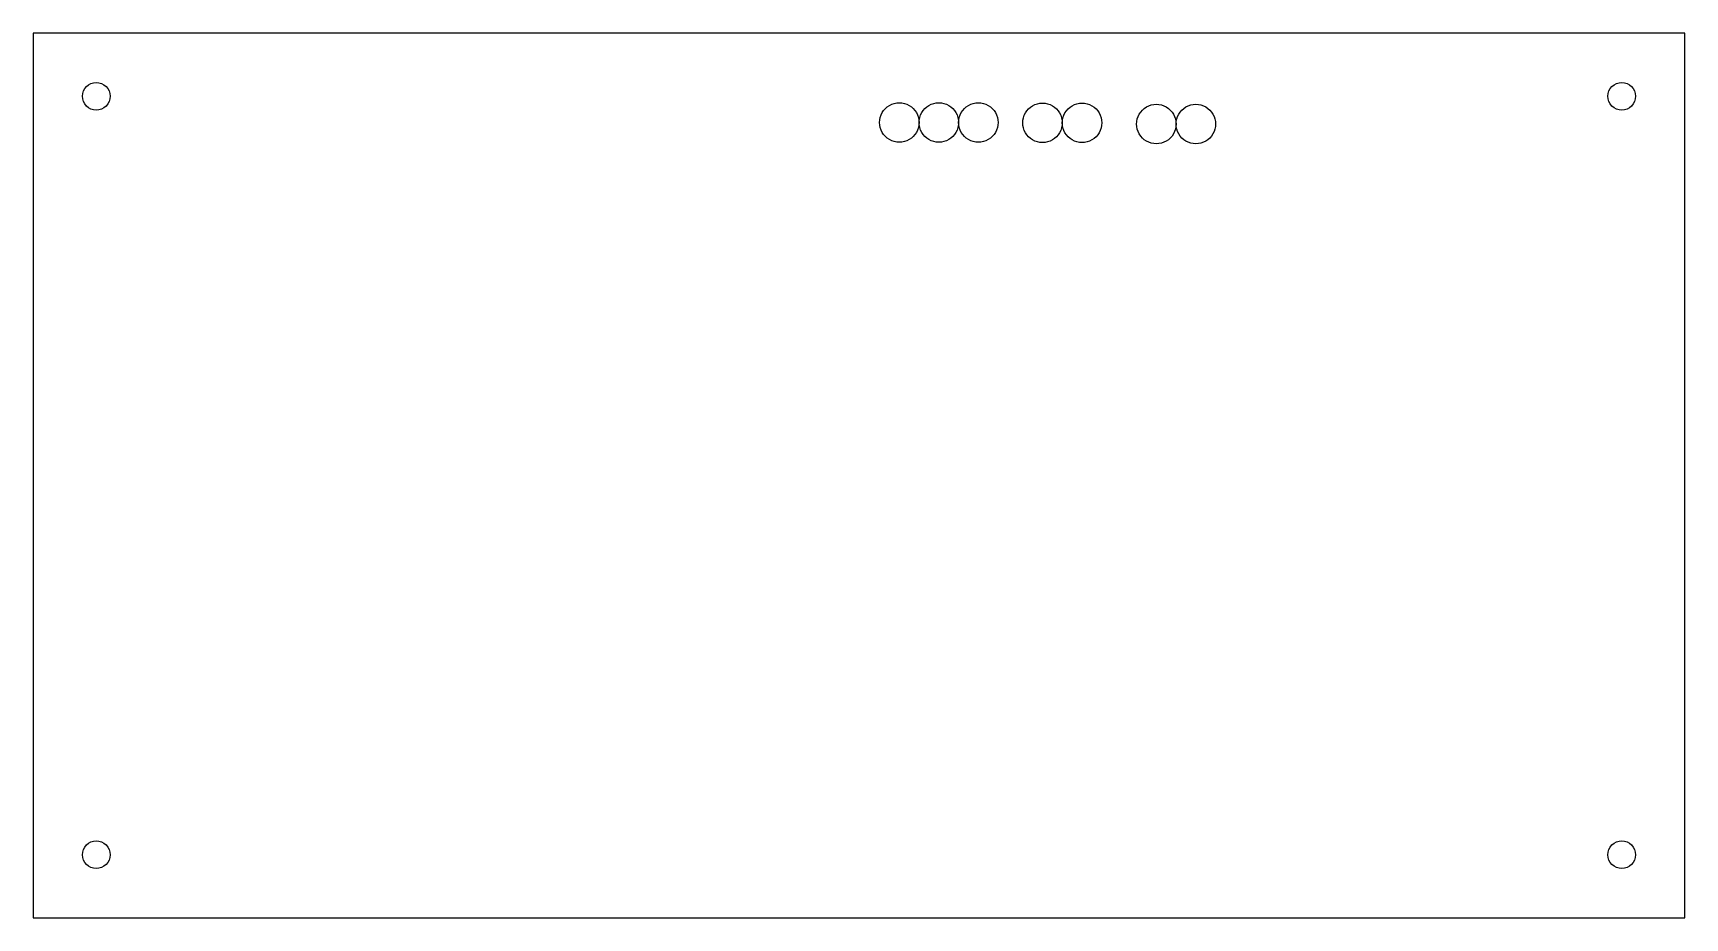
# Model space of a CAD drawing. Header units: metres. Extents: x -14 to 194, y -121 to -9.
import ezdxf

# ---------------------------------------------------------------- set-up
doc = ezdxf.new("R2010")
doc.units = ezdxf.units.M

msp = doc.modelspace()

# ---------------------------------------------------------------- linework, layer by layer
for p, q in [((194.5, -9), (-14.5, -9)), ((-14.5, -9), (-14.5, -121)), ((194.5, -121), (194.5, -9)), ((-8.25, -17), (-8.21637, -16.6586)), ((-8.21637, -16.6586), (-8.11678, -16.3303)), ((-8.11678, -16.3303), (-7.95506, -16.0277)), ((-7.95506, -16.0277), (-7.73743, -15.7626)), ((-7.73743, -15.7626), (-7.47224, -15.5449)), ((-7.47224, -15.5449), (-7.16969, -15.3832)), ((-7.16969, -15.3832), (-6.8414, -15.2836)), ((-6.8414, -15.2836), (-6.5, -15.25)), ((-6.5, -15.25), (-6.15858, -15.2836)), ((-6.15858, -15.2836), (-5.83029, -15.3832)), ((-5.83029, -15.3832), (-5.52774, -15.5449)), ((-5.52774, -15.5449), (-5.26256, -15.7626)), ((-5.26256, -15.7626), (-5.04492, -16.0277)), ((-5.04492, -16.0277), (-4.88321, -16.3303)), ((-4.88321, -16.3303), (-4.78362, -16.6586)), ((-4.78362, -16.6586), (-4.75, -17)), ((184.75, -17), (184.784, -16.6586)), ((184.784, -16.6586), (184.883, -16.3303)), ((184.883, -16.3303), (185.045, -16.0277)), ((185.045, -16.0277), (185.263, -15.7626)), ((185.263, -15.7626), (185.528, -15.5449)), ((185.528, -15.5449), (185.83, -15.3832)), ((185.83, -15.3832), (186.159, -15.2836)), ((186.159, -15.2836), (186.5, -15.25)), ((186.5, -15.25), (186.841, -15.2836)), ((186.841, -15.2836), (187.17, -15.3832)), ((187.17, -15.3832), (187.472, -15.5449)), ((187.472, -15.5449), (187.737, -15.7626)), ((187.737, -15.7626), (187.955, -16.0277)), ((187.955, -16.0277), (188.117, -16.3303)), ((188.117, -16.3303), (188.216, -16.6586)), ((188.216, -16.6586), (188.25, -17)), ((-8.21637, -17.3414), (-8.25, -17)), ((-8.11678, -17.6697), (-8.21637, -17.3414)), ((-7.95506, -17.9722), (-8.11678, -17.6697)), ((-7.73743, -18.2374), (-7.95506, -17.9722)), ((-7.47224, -18.4551), (-7.73743, -18.2374)), ((-7.16969, -18.6168), (-7.47224, -18.4551)), ((-6.8414, -18.7164), (-7.16969, -18.6168)), ((-6.5, -18.75), (-6.8414, -18.7164)), ((-6.15858, -18.7164), (-6.5, -18.75)), ((-5.83029, -18.6168), (-6.15858, -18.7164)), ((-5.52774, -18.4551), (-5.83029, -18.6168)), ((-5.26256, -18.2374), (-5.52774, -18.4551)), ((-5.04492, -17.9722), (-5.26256, -18.2374)), ((-4.88321, -17.6697), (-5.04492, -17.9722)), ((-4.78362, -17.3414), (-4.88321, -17.6697)), ((-4.75, -17), (-4.78362, -17.3414)), ((92.9349, -19.07), (93.1166, -18.7981)), ((93.1166, -18.7981), (93.3322, -18.5522)), ((93.3322, -18.5522), (93.5781, -18.3366)), ((93.5781, -18.3366), (93.85, -18.1549)), ((93.85, -18.1549), (94.1433, -18.0103)), ((94.1433, -18.0103), (94.4529, -17.9052)), ((94.4529, -17.9052), (94.7737, -17.8414)), ((94.7737, -17.8414), (95.1, -17.82)), ((95.1, -17.82), (95.4263, -17.8414)), ((95.4263, -17.8414), (95.747, -17.9052)), ((95.747, -17.9052), (96.0567, -18.0103)), ((96.0567, -18.0103), (96.35, -18.1549)), ((96.35, -18.1549), (96.6219, -18.3366)), ((96.6219, -18.3366), (96.8678, -18.5522)), ((96.8678, -18.5522), (97.0834, -18.7981)), ((97.0834, -18.7981), (97.2651, -19.07)), ((97.9349, -19.07), (98.1166, -18.7981)), ((98.1166, -18.7981), (98.3322, -18.5522)), ((98.3322, -18.5522), (98.5781, -18.3366)), ((98.5781, -18.3366), (98.85, -18.1549)), ((98.85, -18.1549), (99.1433, -18.0103)), ((99.1433, -18.0103), (99.4529, -17.9052)), ((99.4529, -17.9052), (99.7737, -17.8414)), ((99.7737, -17.8414), (100.1, -17.82)), ((100.1, -17.82), (100.426, -17.8414)), ((100.426, -17.8414), (100.747, -17.9052)), ((100.747, -17.9052), (101.057, -18.0103)), ((101.057, -18.0103), (101.35, -18.1549)), ((101.35, -18.1549), (101.622, -18.3366)), ((101.622, -18.3366), (101.868, -18.5522)), ((101.868, -18.5522), (102.083, -18.7981)), ((102.083, -18.7981), (102.265, -19.07)), ((102.935, -19.07), (103.117, -18.7981)), ((103.117, -18.7981), (103.332, -18.5522)), ((103.332, -18.5522), (103.578, -18.3366)), ((103.578, -18.3366), (103.85, -18.1549)), ((103.85, -18.1549), (104.143, -18.0103)), ((104.143, -18.0103), (104.453, -17.9052)), ((104.453, -17.9052), (104.774, -17.8414)), ((104.774, -17.8414), (105.1, -17.82)), ((105.1, -17.82), (105.426, -17.8414)), ((105.426, -17.8414), (105.747, -17.9052)), ((105.747, -17.9052), (106.057, -18.0103)), ((106.057, -18.0103), (106.35, -18.1549)), ((106.35, -18.1549), (106.622, -18.3366)), ((106.622, -18.3366), (106.868, -18.5522)), ((106.868, -18.5522), (107.083, -18.7981)), ((107.083, -18.7981), (107.265, -19.07)), ((111.237, -18.8481), (111.452, -18.6022)), ((111.452, -18.6022), (111.698, -18.3866)), ((111.698, -18.3866), (111.97, -18.2049)), ((111.97, -18.2049), (112.263, -18.0603)), ((112.263, -18.0603), (112.573, -17.9552)), ((112.573, -17.9552), (112.894, -17.8914)), ((112.894, -17.8914), (113.22, -17.87)), ((113.22, -17.87), (113.546, -17.8914)), ((113.546, -17.8914), (113.867, -17.9552)), ((113.867, -17.9552), (114.177, -18.0603)), ((114.177, -18.0603), (114.47, -18.2049)), ((114.47, -18.2049), (114.742, -18.3866)), ((114.742, -18.3866), (114.988, -18.6022)), ((114.988, -18.6022), (115.203, -18.8481)), ((116.237, -18.8481), (116.452, -18.6022)), ((116.452, -18.6022), (116.698, -18.3866)), ((116.698, -18.3866), (116.97, -18.2049)), ((116.97, -18.2049), (117.263, -18.0603)), ((117.263, -18.0603), (117.573, -17.9552)), ((117.573, -17.9552), (117.894, -17.8914)), ((117.894, -17.8914), (118.22, -17.87)), ((118.22, -17.87), (118.546, -17.8914)), ((118.546, -17.8914), (118.867, -17.9552)), ((118.867, -17.9552), (119.177, -18.0603)), ((119.177, -18.0603), (119.47, -18.2049)), ((119.47, -18.2049), (119.742, -18.3866)), ((119.742, -18.3866), (119.988, -18.6022)), ((119.988, -18.6022), (120.203, -18.8481)), ((125.637, -18.9981), (125.852, -18.7522)), ((125.852, -18.7522), (126.098, -18.5366)), ((126.098, -18.5366), (126.37, -18.3549)), ((126.37, -18.3549), (126.663, -18.2103)), ((126.663, -18.2103), (126.973, -18.1052)), ((126.973, -18.1052), (127.294, -18.0414)), ((127.294, -18.0414), (127.62, -18.02)), ((127.62, -18.02), (127.946, -18.0414)), ((127.946, -18.0414), (128.267, -18.1052)), ((128.267, -18.1052), (128.577, -18.2103)), ((128.577, -18.2103), (128.87, -18.3549)), ((128.87, -18.3549), (129.142, -18.5366)), ((129.142, -18.5366), (129.388, -18.7522)), ((129.388, -18.7522), (129.603, -18.9981)), ((130.637, -18.9981), (130.852, -18.7522)), ((130.852, -18.7522), (131.098, -18.5366)), ((131.098, -18.5366), (131.37, -18.3549)), ((131.37, -18.3549), (131.663, -18.2103)), ((131.663, -18.2103), (131.973, -18.1052)), ((131.973, -18.1052), (132.294, -18.0414)), ((132.294, -18.0414), (132.62, -18.02)), ((132.62, -18.02), (132.946, -18.0414)), ((132.946, -18.0414), (133.267, -18.1052)), ((133.267, -18.1052), (133.577, -18.2103)), ((133.577, -18.2103), (133.87, -18.3549)), ((133.87, -18.3549), (134.142, -18.5366)), ((134.142, -18.5366), (134.388, -18.7522)), ((134.388, -18.7522), (134.603, -18.9981)), ((184.784, -17.3414), (184.75, -17)), ((184.883, -17.6697), (184.784, -17.3414)), ((185.045, -17.9722), (184.883, -17.6697)), ((185.263, -18.2374), (185.045, -17.9722)), ((185.528, -18.4551), (185.263, -18.2374)), ((185.83, -18.6168), (185.528, -18.4551)), ((186.159, -18.7164), (185.83, -18.6168)), ((186.5, -18.75), (186.159, -18.7164)), ((186.841, -18.7164), (186.5, -18.75)), ((187.17, -18.6168), (186.841, -18.7164)), ((187.472, -18.4551), (187.17, -18.6168)), ((187.737, -18.2374), (187.472, -18.4551)), ((187.955, -17.9722), (187.737, -18.2374)), ((188.117, -17.6697), (187.955, -17.9722)), ((188.216, -17.3414), (188.117, -17.6697)), ((188.25, -17), (188.216, -17.3414)), ((92.6, -20.32), (92.6214, -19.9937)), ((92.6214, -20.6463), (92.6, -20.32)), ((92.6214, -19.9937), (92.6852, -19.6729)), ((92.6852, -20.967), (92.6214, -20.6463)), ((92.6852, -19.6729), (92.7903, -19.3633)), ((92.7903, -19.3633), (92.9349, -19.07)), ((97.2651, -19.07), (97.4097, -19.3633)), ((97.4097, -19.3633), (97.5148, -19.6729)), ((97.5148, -19.6729), (97.5786, -19.9937)), ((97.5786, -20.6463), (97.5148, -20.967)), ((97.5786, -19.9937), (97.6, -20.32)), ((97.6, -20.32), (97.5786, -20.6463)), ((97.6, -20.32), (97.6214, -19.9937)), ((97.6214, -20.6463), (97.6, -20.32)), ((97.6214, -19.9937), (97.6852, -19.6729)), ((97.6852, -20.967), (97.6214, -20.6463)), ((97.6852, -19.6729), (97.7903, -19.3633)), ((97.7903, -19.3633), (97.9349, -19.07)), ((102.265, -19.07), (102.41, -19.3633)), ((102.41, -19.3633), (102.515, -19.6729)), ((102.515, -19.6729), (102.579, -19.9937)), ((102.579, -20.6463), (102.515, -20.967)), ((102.579, -19.9937), (102.6, -20.32)), ((102.6, -20.32), (102.579, -20.6463)), ((102.6, -20.32), (102.621, -19.9937)), ((102.621, -20.6463), (102.6, -20.32)), ((102.621, -19.9937), (102.685, -19.6729)), ((102.685, -20.967), (102.621, -20.6463)), ((102.685, -19.6729), (102.79, -19.3633)), ((102.79, -19.3633), (102.935, -19.07)), ((107.265, -19.07), (107.41, -19.3633)), ((107.41, -19.3633), (107.515, -19.6729)), ((107.515, -19.6729), (107.579, -19.9937)), ((107.579, -20.6463), (107.515, -20.967)), ((107.579, -19.9937), (107.6, -20.32)), ((107.6, -20.32), (107.579, -20.6463)), ((110.72, -20.37), (110.741, -20.0437)), ((110.741, -20.6963), (110.72, -20.37)), ((110.741, -20.0437), (110.805, -19.7229)), ((110.805, -21.017), (110.741, -20.6963)), ((110.805, -19.7229), (110.91, -19.4133)), ((110.91, -19.4133), (111.055, -19.12)), ((111.055, -19.12), (111.237, -18.8481)), ((115.203, -18.8481), (115.385, -19.12)), ((115.385, -19.12), (115.53, -19.4133)), ((115.53, -19.4133), (115.635, -19.7229)), ((115.635, -19.7229), (115.699, -20.0437)), ((115.699, -20.6963), (115.635, -21.017)), ((115.699, -20.0437), (115.72, -20.37)), ((115.72, -20.37), (115.699, -20.6963)), ((115.72, -20.37), (115.741, -20.0437)), ((115.741, -20.6963), (115.72, -20.37)), ((115.741, -20.0437), (115.805, -19.7229)), ((115.805, -21.017), (115.741, -20.6963)), ((115.805, -19.7229), (115.91, -19.4133)), ((115.91, -19.4133), (116.055, -19.12)), ((116.055, -19.12), (116.237, -18.8481)), ((120.203, -18.8481), (120.385, -19.12)), ((120.385, -19.12), (120.53, -19.4133)), ((120.53, -19.4133), (120.635, -19.7229)), ((120.635, -19.7229), (120.699, -20.0437)), ((120.699, -20.6963), (120.635, -21.017)), ((120.699, -20.0437), (120.72, -20.37)), ((120.72, -20.37), (120.699, -20.6963)), ((125.12, -20.52), (125.141, -20.1937)), ((125.141, -20.8463), (125.12, -20.52)), ((125.141, -20.1937), (125.205, -19.8729)), ((125.205, -21.167), (125.141, -20.8463)), ((125.205, -19.8729), (125.31, -19.5633)), ((125.31, -19.5633), (125.455, -19.27)), ((125.455, -19.27), (125.637, -18.9981)), ((129.603, -18.9981), (129.785, -19.27)), ((129.785, -19.27), (129.93, -19.5633)), ((129.93, -19.5633), (130.035, -19.8729)), ((130.035, -19.8729), (130.099, -20.1937)), ((130.099, -20.8463), (130.035, -21.167)), ((130.099, -20.1937), (130.12, -20.52)), ((130.12, -20.52), (130.099, -20.8463)), ((130.12, -20.52), (130.141, -20.1937)), ((130.141, -20.8463), (130.12, -20.52)), ((130.141, -20.1937), (130.205, -19.8729)), ((130.205, -21.167), (130.141, -20.8463)), ((130.205, -19.8729), (130.31, -19.5633)), ((130.31, -19.5633), (130.455, -19.27)), ((130.455, -19.27), (130.637, -18.9981)), ((134.603, -18.9981), (134.785, -19.27)), ((134.785, -19.27), (134.93, -19.5633)), ((134.93, -19.5633), (135.035, -19.8729)), ((135.035, -19.8729), (135.099, -20.1937)), ((135.099, -20.8463), (135.035, -21.167)), ((135.099, -20.1937), (135.12, -20.52)), ((135.12, -20.52), (135.099, -20.8463)), ((92.7903, -21.2767), (92.6852, -20.967)), ((92.9349, -21.57), (92.7903, -21.2767)), ((93.1166, -21.8419), (92.9349, -21.57)), ((93.3322, -22.0878), (93.1166, -21.8419)), ((93.5781, -22.3034), (93.3322, -22.0878)), ((93.85, -22.4851), (93.5781, -22.3034)), ((94.1433, -22.6297), (93.85, -22.4851)), ((94.4529, -22.7348), (94.1433, -22.6297)), ((94.7737, -22.7986), (94.4529, -22.7348)), ((95.1, -22.82), (94.7737, -22.7986)), ((95.4263, -22.7986), (95.1, -22.82)), ((95.747, -22.7348), (95.4263, -22.7986)), ((96.0567, -22.6297), (95.747, -22.7348)), ((96.35, -22.4851), (96.0567, -22.6297)), ((96.6219, -22.3034), (96.35, -22.4851)), ((96.8678, -22.0878), (96.6219, -22.3034)), ((97.0834, -21.8419), (96.8678, -22.0878)), ((97.2651, -21.57), (97.0834, -21.8419)), ((97.4097, -21.2767), (97.2651, -21.57)), ((97.5148, -20.967), (97.4097, -21.2767)), ((97.7903, -21.2767), (97.6852, -20.967)), ((97.9349, -21.57), (97.7903, -21.2767)), ((98.1166, -21.8419), (97.9349, -21.57)), ((98.3322, -22.0878), (98.1166, -21.8419)), ((98.5781, -22.3034), (98.3322, -22.0878)), ((98.85, -22.4851), (98.5781, -22.3034)), ((99.1433, -22.6297), (98.85, -22.4851)), ((99.4529, -22.7348), (99.1433, -22.6297)), ((99.7737, -22.7986), (99.4529, -22.7348)), ((100.1, -22.82), (99.7737, -22.7986)), ((100.426, -22.7986), (100.1, -22.82)), ((100.747, -22.7348), (100.426, -22.7986)), ((101.057, -22.6297), (100.747, -22.7348)), ((101.35, -22.4851), (101.057, -22.6297)), ((101.622, -22.3034), (101.35, -22.4851)), ((101.868, -22.0878), (101.622, -22.3034)), ((102.083, -21.8419), (101.868, -22.0878)), ((102.265, -21.57), (102.083, -21.8419)), ((102.41, -21.2767), (102.265, -21.57)), ((102.515, -20.967), (102.41, -21.2767)), ((102.79, -21.2767), (102.685, -20.967)), ((102.935, -21.57), (102.79, -21.2767)), ((103.117, -21.8419), (102.935, -21.57)), ((103.332, -22.0878), (103.117, -21.8419)), ((103.578, -22.3034), (103.332, -22.0878)), ((103.85, -22.4851), (103.578, -22.3034)), ((104.143, -22.6297), (103.85, -22.4851)), ((104.453, -22.7348), (104.143, -22.6297)), ((104.774, -22.7986), (104.453, -22.7348)), ((105.1, -22.82), (104.774, -22.7986)), ((105.426, -22.7986), (105.1, -22.82)), ((105.747, -22.7348), (105.426, -22.7986)), ((106.057, -22.6297), (105.747, -22.7348)), ((106.35, -22.4851), (106.057, -22.6297)), ((106.622, -22.3034), (106.35, -22.4851)), ((106.868, -22.0878), (106.622, -22.3034)), ((107.083, -21.8419), (106.868, -22.0878)), ((107.265, -21.57), (107.083, -21.8419)), ((107.41, -21.2767), (107.265, -21.57)), ((107.515, -20.967), (107.41, -21.2767)), ((110.91, -21.3267), (110.805, -21.017)), ((111.055, -21.62), (110.91, -21.3267)), ((111.237, -21.8919), (111.055, -21.62)), ((111.452, -22.1378), (111.237, -21.8919)), ((111.698, -22.3534), (111.452, -22.1378)), ((111.97, -22.535), (111.698, -22.3534)), ((112.263, -22.6797), (111.97, -22.535)), ((112.573, -22.7848), (112.263, -22.6797)), ((112.894, -22.8486), (112.573, -22.7848)), ((113.22, -22.87), (112.894, -22.8486)), ((113.546, -22.8486), (113.22, -22.87)), ((113.867, -22.7848), (113.546, -22.8486)), ((114.177, -22.6797), (113.867, -22.7848)), ((114.47, -22.535), (114.177, -22.6797)), ((114.742, -22.3534), (114.47, -22.535)), ((114.988, -22.1378), (114.742, -22.3534)), ((115.203, -21.8919), (114.988, -22.1378)), ((115.385, -21.62), (115.203, -21.8919)), ((115.53, -21.3267), (115.385, -21.62)), ((115.635, -21.017), (115.53, -21.3267)), ((115.91, -21.3267), (115.805, -21.017)), ((116.055, -21.62), (115.91, -21.3267)), ((116.237, -21.8919), (116.055, -21.62)), ((116.452, -22.1378), (116.237, -21.8919)), ((116.698, -22.3534), (116.452, -22.1378)), ((116.97, -22.535), (116.698, -22.3534)), ((117.263, -22.6797), (116.97, -22.535)), ((117.573, -22.7848), (117.263, -22.6797)), ((117.894, -22.8486), (117.573, -22.7848)), ((118.22, -22.87), (117.894, -22.8486)), ((118.546, -22.8486), (118.22, -22.87)), ((118.867, -22.7848), (118.546, -22.8486)), ((119.177, -22.6797), (118.867, -22.7848)), ((119.47, -22.535), (119.177, -22.6797)), ((119.742, -22.3534), (119.47, -22.535)), ((119.988, -22.1378), (119.742, -22.3534)), ((120.203, -21.8919), (119.988, -22.1378)), ((120.385, -21.62), (120.203, -21.8919)), ((120.53, -21.3267), (120.385, -21.62)), ((120.635, -21.017), (120.53, -21.3267)), ((125.31, -21.4767), (125.205, -21.167)), ((125.455, -21.77), (125.31, -21.4767)), ((125.637, -22.0419), (125.455, -21.77)), ((125.852, -22.2878), (125.637, -22.0419)), ((126.098, -22.5034), (125.852, -22.2878)), ((126.37, -22.6851), (126.098, -22.5034)), ((126.663, -22.8297), (126.37, -22.6851)), ((126.973, -22.9348), (126.663, -22.8297)), ((127.294, -22.9986), (126.973, -22.9348)), ((128.267, -22.9348), (127.946, -22.9986)), ((128.577, -22.8297), (128.267, -22.9348)), ((128.87, -22.6851), (128.577, -22.8297)), ((129.142, -22.5034), (128.87, -22.6851)), ((129.388, -22.2878), (129.142, -22.5034)), ((129.603, -22.0419), (129.388, -22.2878)), ((129.785, -21.77), (129.603, -22.0419)), ((129.93, -21.4767), (129.785, -21.77)), ((130.035, -21.167), (129.93, -21.4767)), ((130.31, -21.4767), (130.205, -21.167)), ((130.455, -21.77), (130.31, -21.4767)), ((130.637, -22.0419), (130.455, -21.77)), ((130.852, -22.2878), (130.637, -22.0419)), ((131.098, -22.5034), (130.852, -22.2878)), ((131.37, -22.6851), (131.098, -22.5034)), ((131.663, -22.8297), (131.37, -22.6851)), ((131.973, -22.9348), (131.663, -22.8297)), ((132.294, -22.9986), (131.973, -22.9348)), ((133.267, -22.9348), (132.946, -22.9986)), ((133.577, -22.8297), (133.267, -22.9348)), ((133.87, -22.6851), (133.577, -22.8297)), ((134.142, -22.5034), (133.87, -22.6851)), ((134.388, -22.2878), (134.142, -22.5034)), ((134.603, -22.0419), (134.388, -22.2878)), ((134.785, -21.77), (134.603, -22.0419)), ((134.93, -21.4767), (134.785, -21.77)), ((135.035, -21.167), (134.93, -21.4767)), ((127.62, -23.02), (127.294, -22.9986)), ((127.946, -22.9986), (127.62, -23.02)), ((132.62, -23.02), (132.294, -22.9986)), ((132.946, -22.9986), (132.62, -23.02)), ((-8.25, -113), (-8.21637, -112.659)), ((-8.21637, -112.659), (-8.11678, -112.33)), ((-8.11678, -112.33), (-7.95506, -112.028)), ((-7.95506, -112.028), (-7.73743, -111.763)), ((-7.73743, -111.763), (-7.47224, -111.545)), ((-7.47224, -111.545), (-7.16969, -111.383)), ((-7.16969, -111.383), (-6.8414, -111.284)), ((-6.8414, -111.284), (-6.5, -111.25)), ((-6.5, -111.25), (-6.15858, -111.284)), ((-6.15858, -111.284), (-5.83029, -111.383)), ((-5.83029, -111.383), (-5.52774, -111.545)), ((-5.52774, -111.545), (-5.26256, -111.763)), ((-5.26256, -111.763), (-5.04492, -112.028)), ((-5.04492, -112.028), (-4.88321, -112.33)), ((-4.88321, -112.33), (-4.78362, -112.659)), ((-4.78362, -112.659), (-4.75, -113)), ((184.75, -113), (184.784, -112.659)), ((184.784, -112.659), (184.883, -112.33)), ((184.883, -112.33), (185.045, -112.028)), ((185.045, -112.028), (185.263, -111.763)), ((185.263, -111.763), (185.528, -111.545)), ((185.528, -111.545), (185.83, -111.383)), ((185.83, -111.383), (186.159, -111.284)), ((186.159, -111.284), (186.5, -111.25)), ((186.5, -111.25), (186.841, -111.284)), ((186.841, -111.284), (187.17, -111.383)), ((187.17, -111.383), (187.472, -111.545)), ((187.472, -111.545), (187.737, -111.763)), ((187.737, -111.763), (187.955, -112.028)), ((187.955, -112.028), (188.117, -112.33)), ((188.117, -112.33), (188.216, -112.659)), ((188.216, -112.659), (188.25, -113)), ((-8.21637, -113.341), (-8.25, -113)), ((-8.11678, -113.67), (-8.21637, -113.341)), ((-7.95506, -113.972), (-8.11678, -113.67)), ((-7.73743, -114.237), (-7.95506, -113.972)), ((-7.47224, -114.455), (-7.73743, -114.237)), ((-7.16969, -114.617), (-7.47224, -114.455)), ((-6.8414, -114.716), (-7.16969, -114.617)), ((-6.5, -114.75), (-6.8414, -114.716)), ((-6.15858, -114.716), (-6.5, -114.75)), ((-5.83029, -114.617), (-6.15858, -114.716)), ((-5.52774, -114.455), (-5.83029, -114.617)), ((-5.26256, -114.237), (-5.52774, -114.455)), ((-5.04492, -113.972), (-5.26256, -114.237)), ((-4.88321, -113.67), (-5.04492, -113.972)), ((-4.78362, -113.341), (-4.88321, -113.67)), ((-4.75, -113), (-4.78362, -113.341)), ((184.784, -113.341), (184.75, -113)), ((184.883, -113.67), (184.784, -113.341)), ((185.045, -113.972), (184.883, -113.67)), ((185.263, -114.237), (185.045, -113.972)), ((185.528, -114.455), (185.263, -114.237)), ((185.83, -114.617), (185.528, -114.455)), ((186.159, -114.716), (185.83, -114.617)), ((186.5, -114.75), (186.159, -114.716)), ((186.841, -114.716), (186.5, -114.75)), ((187.17, -114.617), (186.841, -114.716)), ((187.472, -114.455), (187.17, -114.617)), ((187.737, -114.237), (187.472, -114.455)), ((187.955, -113.972), (187.737, -114.237)), ((188.117, -113.67), (187.955, -113.972)), ((188.216, -113.341), (188.117, -113.67)), ((188.25, -113), (188.216, -113.341)), ((-14.5, -121), (194.5, -121))]:
    msp.add_line(p, q)

doc.saveas('drawing.dxf')
